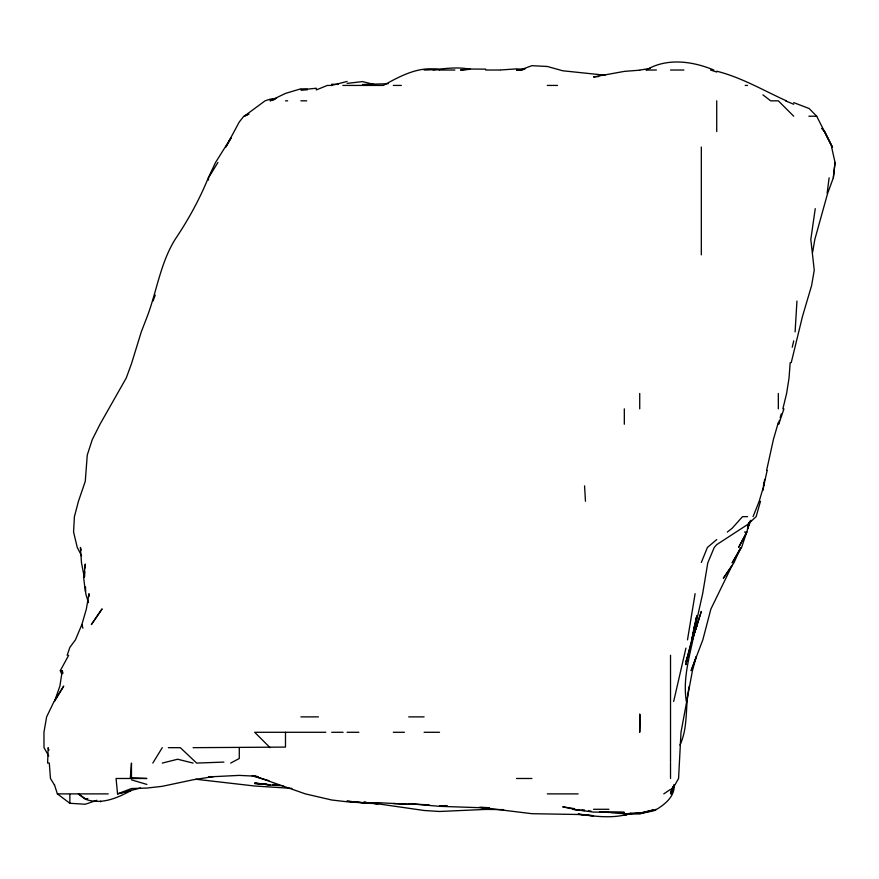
<?xml version="1.0" encoding="UTF-8"?>
<svg xmlns="http://www.w3.org/2000/svg" width="879" height="879" viewBox="0 0 879 879"><rect width="100%" height="100%" fill="white"/><g stroke="black" fill="none" stroke-linecap="round" stroke-linejoin="round"><path stroke-width="1.32" d="M795.11 331.844L796.945 301.047M84.549 576.976L84.834 571.8M85.054 567.911L85.274 564.032L83.758 578.272L85.274 591.435M790.177 362.653L789.034 378.047L786.606 393.451L782.87 408.856M695.783 620.618L696.146 618.058L692.333 639.868L701.321 611.399L692.344 639.868L702.662 593.666L707.793 562.868L714.231 547.463L716.726 544.639L747.535 524.587L756.127 516.665L760.5 501.261M740.887 547.463L733.899 562.868L723.318 578.272L732.13 565.395L710.88 609.07L702.815 639.868L691.136 670.677L696.278 656.558L692.443 670.677L680.994 732.284L678.577 778.486L670.523 792.671L672.424 787.936M696.168 618.058L695.487 624.475L692.081 638.593L696.289 618.058M812.625 252.273L814.822 239.44L827.677 193.237L833.336 177.833L835.039 162.428L831.6 147.035M833.336 177.833L835.05 162.428M827.139 193.237L829.128 177.833M764.631 479.44L762.928 490.46M695.113 593.666L687.488 639.868M815.251 208.631L810.823 239.44L814.251 270.238L811.581 285.642L802.472 316.44L791.232 362.653M696.772 615.487C694.41 644.395 681.566 672.171 686.356 701.475M61.761 674.226L60.299 670.677L62.255 670.677L59.893 686.081L54.465 701.475L63.727 686.081L54.465 700.794M674.182 784.903C674.841 797.055 664.326 804.724 655.119 810.317C640.505 814.602 625.2 814.207 610.202 812.592M685.928 648.142L673.666 701.475M692.256 637.308L694.454 625.76M689.334 686.081C684.752 705.65 688.729 726.23 679.939 745.117M748.787 522.95L746.974 532.059L738.591 547.463L746.721 532.059L741.59 547.463L732.13 562.868L740.206 548.65M695.19 624.475L692.158 639.868L685.928 661.909L688.026 655.273L685.928 664.667L687.675 656.613M767.158 470.463L762.928 489.526M766.609 470.463L773.355 439.654L778.333 422.458M81.582 555.759L77.264 547.463L73.572 532.059L74.407 516.665L78.462 501.261L85.274 481.307L87.263 455.058L92.262 439.654L100.008 424.249L126.224 378.047L131.476 363.741L141.299 331.844L147.243 316.44C156.901 290.883 160.407 263.118 175.097 239.44C188.15 220.047 199.478 199.533 208.301 177.833M792.232 347.249L793.737 340.832M687.96 655.273L691.762 639.868M67.167 655.273L69.87 647.373L75.407 639.868L81.901 624.475L86.351 609.07L88.999 593.666L89.229 596.237M673.94 784.903L671.567 793.891L673.424 786.189L670.523 793.891L672.655 787.474M778.333 424.161L779.431 420.338M780.156 417.789L781.244 413.954M762.928 488.669L759.192 501.261L753.05 516.665M747.535 529.235L749.886 521.697M749.886 521.456L747.535 528.642L750.974 520.258M778.75 424.249L783.936 408.856M692.212 638.593L697.476 624.475M152.99 301.047L155.264 295.124M701.321 562.472L707.408 547.463L716.726 539.563M208.488 177.459L215.564 162.428L230.77 138.234M54.058 701.475L46.62 716.879L43.95 732.284L44.005 747.677L48.763 755.973M749.996 521.258L747.535 525.84L750.27 521.258M60.299 670.677L68.661 655.273M231.001 138.234L225.804 147.035L239.286 121.95L243.846 116.226L248.669 114.127M217.937 162.428L208.488 177.833L208.488 180.063M152.814 763.082L162.274 747.677M727.307 532.059L732.13 528.301L742.524 516.665L747.535 516.665M663.777 793.891L670.523 789.331M655.119 809.856L656.075 809.284M131.476 777.805L130.29 778.486L131.476 763.082L131.476 777.805L146.881 778.486L116.072 778.486L117.544 793.891L140.464 788.024M230.694 763.082L239.286 758.489L239.286 747.677M248.867 114.127L244.208 116.226L265.062 100.832L270.084 99.195L273.94 99.14M516.511 70.023L520.038 70.023L531.916 65.683L547.309 66.474L562.714 70.77L605.071 75.198M96.822 800.308L85.274 804.252L69.87 803.274L57.377 793.891L54.465 784.782M275.226 99.206L270.084 100.832L285.488 93.394L300.893 88.801L307.309 89.251M653.833 809.867L639.725 814.009L630.737 813.504M87.845 798.582L85.274 798.725L78.341 793.891L85.274 799.187C101.272 805.098 117.456 798.022 131.476 790.309L117.544 793.891L131.476 788.529L146.881 788.067L162.274 786.32L193.083 779.783L213.619 776.575M331.691 85.428L347.095 81.428M162.274 763.082L177.679 759.236L193.083 763.082M276.511 98.195L270.084 99.799L273.94 99.591M652.559 810.119L639.725 813.218L653.833 810.141M632.023 813.547L624.321 815.163L630.737 813.35C613.718 818.964 595.501 816.459 578.118 814.108L593.512 815.756L578.118 814.492L531.916 813.69L480.571 807.405M424.107 70.023C439.511 69.979 454.861 65.936 470.309 69.32L460.541 70.023L470.309 69.045L485.702 69.133M520.038 70.023L523.994 69.342M640.132 70.023L650.119 68.397M211.048 776.553L208.488 776.915L239.286 775.388L254.69 776.146L305.398 793.891L331.691 800L347.095 801.791L377.893 803.824L424.107 810.493L439.5 811.482L485.702 809.416L503.678 809.625M347.095 83.384L362.5 81.593L375.333 84.791M525.499 68.694L516.511 69.672L521.434 69.902M598.654 76.528L593.512 76.945L624.321 71.386L639.725 70.166M501.107 69.935L516.511 68.892L522.664 69.837M223.881 762.082L196.654 763.082L180.316 747.677L168.35 747.677M433.028 70.023L439.5 69.705C419.338 65.661 400.374 75.99 383.354 85.428L342.876 85.428M388.166 83.703L362.5 84.505M193.083 747.677L285.488 747.095L285.488 732.284M439.5 805.713L447.202 805.603M429.238 804.977L408.702 803.659L439.5 806.329L485.702 807.889L479.286 807.318M439.5 70.023L454.904 70.023M485.702 70.023L500.459 70.023M656.404 70.023L646.142 70.023C666.853 57.629 692.487 61.145 713.825 70.023M670.523 70.023L683.895 70.023M332.405 85.428L327.362 85.428L316.297 89.911L316.297 88.23L300.893 89.834L307.309 89.845M393.298 85.428L401.351 85.428M547.309 85.428L557.517 85.428M745.205 85.428L747.535 85.428M285.488 100.832L287.664 100.832M300.893 100.832L306.683 100.832M808.9 116.226L816.701 116.226L832.281 147.035L824.634 131.63L822.03 128.433M744.535 532.059L746.117 532.059M300.893 716.879L318.462 716.879M408.702 716.879L424.107 716.879M325.801 732.284L254.69 732.284L270.084 747.677M331.691 732.284L343.085 732.284M347.095 732.284L358.874 732.284M393.298 732.284L404.417 732.284M424.107 732.284L439.5 732.284M516.511 778.486L531.916 778.486M57.377 793.891L108.238 793.891M547.309 793.891L578.118 793.891M593.512 809.284L608.916 809.284M610.202 812.24L624.321 812.361L593.512 812.097L572.625 809.284L578.118 809.9M581.964 810.009L584.535 810.075M331.691 84.208L338.107 84.439M489.559 807.724L481.857 807.34M272.655 784.497L276.511 784.661M282.928 785.716L270.084 785.09L254.69 783.035L270.084 784.782L254.69 783.486L266.238 784.167M377.893 802.659L408.702 804.318L393.298 803.472M601.214 811.735L608.916 812.229M291.905 788.386L254.69 786.013L195.654 779.223M584.535 810.57L578.118 810.075L562.714 806.834L574.262 808.625M588.381 810.856L590.952 811.053M599.939 811.756L608.916 812.482M606.356 811.724L608.916 812.009M268.908 780.64L252.119 775.816M254.69 775.805L258.25 776.805M131.476 779.86L146.881 784.431M710.54 70.023L716.726 72.045M716.726 71.199C741.469 77.429 763.433 90.449 786.353 100.832M793.737 102.623L809.13 108.513L816.701 116.226M785.54 100.832L793.737 104.271M762.928 94.855L770.674 100.832L778.333 100.832L793.737 116.226M822.03 128.554L824.535 131.63L832.27 147.035M54.465 785.024L50.466 778.486L49.301 763.082L47.62 763.082L48.147 747.677L48.927 750.248M81.209 550.034L80.396 547.463L81.494 562.868L84.23 576.987M88.438 602.653L85.735 593.666L85.505 586.941M62.255 670.677L62.98 673.248M81.901 624.475L82.912 628.221M584.568 485.856L585.469 501.261M778.333 393.451L778.333 408.856M716.726 100.832L716.726 131.63M701.321 147.035L701.321 254.844M670.523 655.273L670.523 762.247M670.523 763.082L670.523 778.486M639.725 393.451L639.725 408.856M624.321 408.856L624.321 424.249M100.678 801.208L100.678 801.89M69.87 794.451L69.87 803.274M640.275 716.879L639.725 732.284L639.725 714.056L640.275 716.879M763.873 483.296L763.488 485.856L763.928 483.296M692.663 637.308L692.191 639.868L692.652 637.308M693.608 632.177L693.135 634.737L693.608 632.177M695.036 624.475L694.08 629.606L695.036 624.475M101.975 609.07L91.427 624.475L101.975 609.07M639.725 813.108L624.321 813.811L639.725 813.108M377.893 802.934L362.5 802.648L347.095 801.176L362.5 802.648L377.893 802.934M366.345 802.461L363.785 802.153L366.345 802.483M377.893 803.824L370.202 802.912L377.893 803.889"/></g></svg>
